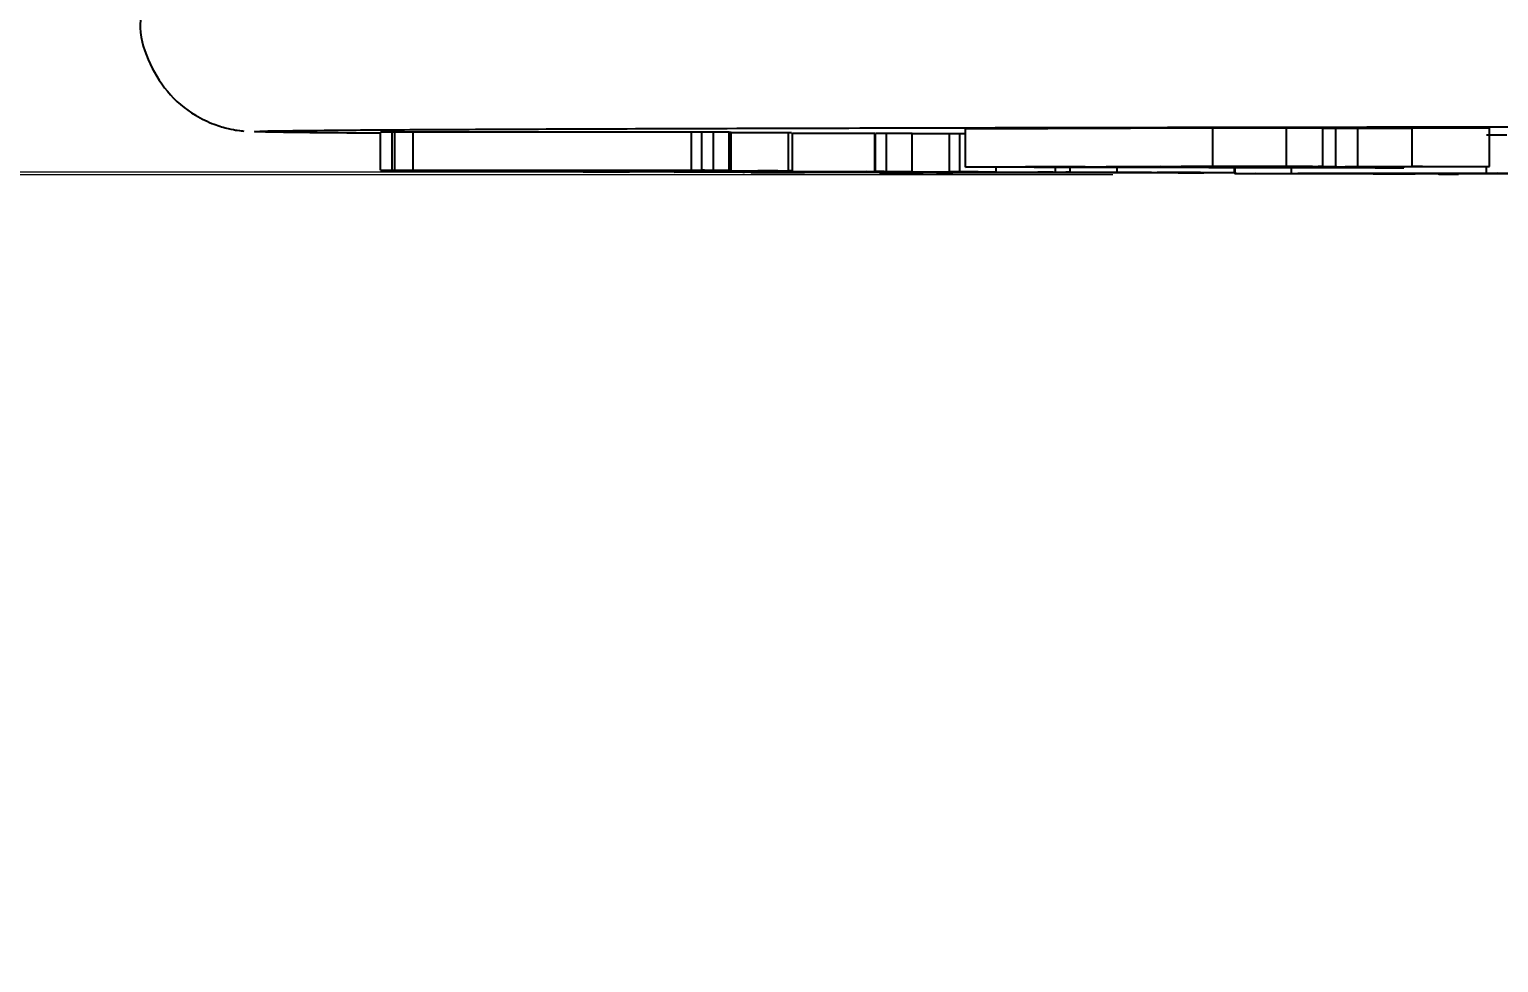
# Model space of a CAD drawing. Header units: millimetres. Extents: x 2642 to 4256, y 821 to 2003.
# Drawn here: x 3152.38 to 3190.94, y 1020.27 to 1044.77 of the extents above; entities that cross this region are included whole.
import ezdxf

# ---------------------------------------------------------------- set-up
doc = ezdxf.new("R2010")
doc.units = ezdxf.units.MM
doc.layers.add('AM_5', color=3, linetype='Continuous', lineweight=25)
doc.styles.add('SLDTEXTSTYLE1', font='txt.shx', dxfattribs={"width": 0.7, "bigfont": 'gbcbig.shx'})
doc.dimstyles.new('SLDDIMSTYLE12$0', dxfattribs={"dimtxt": 12, "dimasz": 10, "dimexe": 0, "dimexo": 0.0625, "dimgap": 0.875, "dimtad": 1, "dimdec": 1, "dimlfac": 1.8, "dimrnd": 1e-09, "dimzin": 12, "dimdsep": 46, "dimtxsty": 'SLDTEXTSTYLE1', "dimcen": 0.09, "dimdle": 8.16, "dimclrd": 3, "dimclre": 3, "dimadec": 0, "dimazin": 3, "dimtfac": 1, "dimtdec": 1, "dimtofl": 0, "dimtmove": 0, "dimatfit": 3, "dimfxl": 0, "dimfrac": 2, "dimtolj": 1, "dimlwd": 5, "dimlwe": 5, "dimarcsym": 0})

# ---------------------------------------------------------------- blocks, each defined once
blk = doc.blocks.new('*D16')
at = {"layer": 'AM_5', "color": 3, "lineweight": 5, "transparency": 16777216}
blk.add_line((3226.563, 1282.557), (3038.57, 1282.557), dxfattribs=at)
at = {"layer": 'AM_5', "color": 3, "linetype": 'Continuous', "lineweight": 5, "transparency": 16777216}
for p, q in [((3038.57, 1272.557), (3038.57, 1050.945)), ((3180.818, 1040.945), (3038.57, 1040.945))]:
    blk.add_line(p, q, dxfattribs=at)
at = {"layer": 'AM_5', "color": 3, "transparency": 16777216}
for points in [[(3036.903, 1272.557), (3040.236, 1272.557), (3038.57, 1282.557)], [(3036.903, 1050.945), (3040.236, 1050.945), (3038.57, 1040.945)]]:
    blk.add_solid(points, dxfattribs=at)
at = {"layer": 'Defpoints', "color": 0, "transparency": 16777216}
for p in [(3226.626, 1282.557), (3038.57, 1040.945), (3180.88, 1040.945)]:
    blk.add_point(p, dxfattribs=at)
at = {"layer": 'AM_5', "color": 0, "transparency": 16777216, "insert": (3031.695, 1108.227), "char_height": 12, "attachment_point": 5, "rotation": 90, "style": 'SLDTEXTSTYLE1'}
blk.add_mtext('\\A1;245', dxfattribs=at)
blk = doc.blocks.new('*D17')
at = {"layer": 'AM_5', "color": 3, "lineweight": 5, "transparency": 16777216}
blk.add_line((3179.795, 1041.017), (3038.748, 1041.017), dxfattribs=at)
at = {"layer": 'AM_5', "color": 3, "linetype": 'Continuous', "lineweight": 5, "transparency": 16777216}
for p, q in [((3038.748, 1031.017), (3038.748, 1005.861)), ((3162.538, 995.861), (3038.748, 995.861))]:
    blk.add_line(p, q, dxfattribs=at)
at = {"layer": 'AM_5', "color": 3, "transparency": 16777216}
for points in [[(3037.082, 1031.017), (3040.415, 1031.017), (3038.748, 1041.017)], [(3037.082, 1005.861), (3040.415, 1005.861), (3038.748, 995.861)]]:
    blk.add_solid(points, dxfattribs=at)
at = {"layer": 'Defpoints', "color": 0, "transparency": 16777216}
for p in [(3179.858, 1041.017), (3038.748, 995.861), (3162.6, 995.861)]:
    blk.add_point(p, dxfattribs=at)
at = {"layer": 'AM_5', "color": 0, "transparency": 16777216, "insert": (3031.873, 1018.439), "char_height": 12, "attachment_point": 5, "rotation": 90, "style": 'SLDTEXTSTYLE1'}
blk.add_mtext('\\A1;45', dxfattribs=at)

msp = doc.modelspace()

# ---------------------------------------------------------------- linework, layer by layer
at = {"color": 7, "linetype": 'Continuous', "lineweight": 25}
for p, q in [((3183.438, 1042.172), (3176.948, 1042.152)), ((3185.37, 1042.176), (3183.438, 1042.175)), ((3183.438, 1041.175), (3183.438, 1042.175)), ((3185.37, 1041.176), (3185.37, 1042.176)), ((3186.323, 1042.171), (3185.37, 1042.171)), ((3186.323, 1041.171), (3186.323, 1042.171)), ((3187.242, 1042.161), (3186.669, 1042.162)), ((3186.669, 1041.162), (3186.669, 1042.162)), ((3188.67, 1042.165), (3187.242, 1042.161)), ((3187.242, 1041.161), (3187.242, 1042.161)), ((3190.697, 1042.17), (3188.67, 1042.169)), ((3188.67, 1041.169), (3188.67, 1042.169)), ((3190.697, 1041.17), (3190.697, 1042.17)), ((3158.29, 1042.085), (3158.344, 1042.088)), ((3161.901, 1042.068), (3161.595, 1042.068)), ((3161.595, 1041.068), (3161.595, 1042.068)), ((3161.964, 1042.067), (3161.901, 1042.068)), ((3161.901, 1041.068), (3161.901, 1042.068)), ((3161.964, 1042.067), (3161.964, 1041.067)), ((3169.755, 1042.069), (3162.454, 1042.066)), ((3162.454, 1041.066), (3162.454, 1042.066)), ((3169.755, 1041.069), (3169.755, 1042.069)), ((3170.333, 1042.071), (3170.026, 1042.071)), ((3170.026, 1041.071), (3170.026, 1042.071)), ((3170.743, 1042.066), (3170.333, 1042.071)), ((3170.333, 1041.071), (3170.333, 1042.071)), ((3170.799, 1042.064), (3170.743, 1042.066)), ((3170.743, 1041.066), (3170.743, 1042.066)), ((3170.801, 1041.064), (3170.801, 1042.064)), ((3172.303, 1041.053), (3172.303, 1042.053)), ((3172.406, 1041.051), (3172.406, 1042.051)), ((3174.57, 1042.034), (3172.406, 1042.031)), ((3174.57, 1041.034), (3174.57, 1042.034)), ((3174.863, 1042.036), (3174.586, 1042.035)), ((3174.586, 1041.035), (3174.586, 1042.035)), ((3175.549, 1042.033), (3174.863, 1042.036)), ((3174.863, 1042.036), (3174.863, 1041.036)), ((3175.549, 1041.033), (3175.549, 1042.033)), ((3176.525, 1042.025), (3175.549, 1042.024)), ((3176.803, 1042.028), (3176.525, 1042.027)), ((3176.525, 1041.027), (3176.525, 1042.027)), ((3176.948, 1042.027), (3176.803, 1042.028)), ((3176.803, 1041.028), (3176.803, 1042.028)), ((3176.948, 1041.152), (3176.948, 1042.152)), ((3161.986, 1041.063), (3161.595, 1041.068)), ((3161.595, 1041.068), (3161.901, 1041.068)), ((3161.901, 1041.068), (3161.964, 1041.067)), ((3162.275, 1041.064), (3162.292, 1041.063)), ((3162.454, 1041.066), (3169.755, 1041.069)), ((3169.901, 1041.067), (3162.6, 1041.065)), ((3163.448, 1041.065), (3163.448, 1041.049)), ((3166.9, 1041.059), (3166.9, 1041.066)), ((3166.911, 1041.027), (3167.188, 1041.028)), ((3167.857, 1041.023), (3166.911, 1041.027)), ((3167.188, 1041.028), (3167.377, 1041.027)), ((3168.134, 1041.024), (3167.857, 1041.023)), ((3167.945, 1041.024), (3168.134, 1041.024)), ((3167.959, 1041.026), (3174.57, 1041.034)), ((3174.343, 1041.033), (3168.101, 1041.026)), ((3168.134, 1041.024), (3168.134, 1041.026)), ((3169.3, 1041.017), (3174.391, 1041.032)), ((3169.3, 1041.017), (3169.3, 1041.027)), ((3169.442, 1041.017), (3169.3, 1041.017)), ((3176.701, 1041.025), (3169.442, 1041.017)), ((3170.082, 1041.07), (3170.026, 1041.071)), ((3170.026, 1041.071), (3170.333, 1041.071)), ((3170.333, 1041.071), (3170.743, 1041.066)), ((3170.743, 1041.066), (3170.725, 1041.064)), ((3175.549, 1041.033), (3171.101, 1041.02)), ((3171.101, 1041.02), (3171.149, 1041.019)), ((3171.149, 1041.019), (3176.558, 1041.025)), ((3171.149, 1041.019), (3171.149, 1041.02)), ((3171.3, 1041.019), (3171.3, 1041.011)), ((3171.644, 1041.009), (3171.338, 1041.01)), ((3173.913, 1041.022), (3173.913, 1041.019)), ((3174.391, 1041.032), (3174.343, 1041.033)), ((3174.586, 1041.035), (3174.863, 1041.036)), ((3174.728, 1041.035), (3174.586, 1041.035)), ((3176.374, 1040.995), (3174.688, 1041)), ((3174.688, 1041), (3174.931, 1041)), ((3174.863, 1041.036), (3175.549, 1041.033)), ((3174.931, 1041), (3175.224, 1040.999)), ((3175.838, 1040.999), (3181.502, 1041.009)), ((3181.981, 1041.007), (3176.358, 1040.998)), ((3176.525, 1041.027), (3176.803, 1041.028)), ((3176.714, 1041.027), (3176.525, 1041.027)), ((3176.551, 1041.011), (3176.551, 1041.024)), ((3176.558, 1041.025), (3176.558, 1041.027)), ((3176.803, 1041.028), (3177.749, 1041.024)), ((3176.948, 1041.152), (3183.69, 1041.172)), ((3177.816, 1041.152), (3176.948, 1041.152)), ((3177.471, 1041.023), (3177.283, 1041.024)), ((3177.749, 1041.024), (3177.471, 1041.023)), ((3177.749, 1041.024), (3177.749, 1041.152)), ((3180.089, 1041.16), (3178.589, 1041.155)), ((3178.753, 1041.151), (3178.753, 1041.156)), ((3178.753, 1041.151), (3178.756, 1041.151)), ((3178.756, 1041.151), (3178.756, 1041.156)), ((3179.097, 1041.012), (3180.926, 1041.013)), ((3179.252, 1041.011), (3179.097, 1041.012)), ((3179.313, 1041.019), (3179.313, 1041.151)), ((3179.693, 1041.017), (3179.693, 1041.151)), ((3184.72, 1041.153), (3180.089, 1041.16)), ((3182.059, 1041.166), (3180.641, 1041.161)), ((3180.641, 1041.161), (3185.272, 1041.155)), ((3180.926, 1041.013), (3180.926, 1041.151)), ((3180.926, 1041.013), (3184.004, 1041.005)), ((3181.64, 1041.146), (3182.786, 1041.147)), ((3186.69, 1041.159), (3182.059, 1041.166)), ((3182.174, 1041.153), (3182.174, 1041.157)), ((3182.727, 1041.002), (3182.525, 1041.002)), ((3185.37, 1041.176), (3182.611, 1041.168)), ((3182.611, 1041.168), (3186.269, 1041.162)), ((3184.004, 1041.005), (3182.727, 1041.002)), ((3182.735, 1041.151), (3182.735, 1041.156)), ((3182.786, 1041.147), (3182.786, 1041.156)), ((3182.786, 1041.147), (3184.72, 1041.153)), ((3190.697, 1041.17), (3183.127, 1041.146)), ((3183.438, 1041.175), (3185.37, 1041.176)), ((3183.69, 1041.172), (3183.438, 1041.175)), ((3184.004, 1041.005), (3184.004, 1041.149)), ((3184.018, 1041.149), (3184.018, 1040.981)), ((3184.638, 1041.171), (3184.638, 1041.174)), ((3184.638, 1041.171), (3186.323, 1041.171)), ((3185.272, 1041.161), (3185.272, 1041.155)), ((3185.272, 1041.155), (3186.69, 1041.159)), ((3185.499, 1041.154), (3185.499, 1040.988)), ((3186.669, 1041.162), (3187.242, 1041.161)), ((3187.242, 1041.161), (3188.937, 1041.166)), ((3188.449, 1041.132), (3188.218, 1041.131)), ((3188.449, 1041.132), (3188.449, 1041.163)), ((3188.67, 1041.169), (3190.697, 1041.17)), ((3188.937, 1041.166), (3188.67, 1041.169)), ((3190.623, 1040.992), (3190.623, 1041.17)), ((3176.325, 1040.996), (3176.616, 1040.996)), ((3176.616, 1040.996), (3176.374, 1040.995)), ((3176.616, 1040.996), (3176.616, 1040.998)), ((3187.646, 1040.972), (3187.827, 1040.973)), ((3189.704, 1040.969), (3187.646, 1040.972)), ((3187.827, 1040.973), (3188.126, 1040.972)), ((3188.752, 1040.973), (3193.027, 1040.986)), ((3191.41, 1040.978), (3189.438, 1040.972)), ((3189.584, 1040.97), (3189.584, 1040.972)), ((3189.584, 1040.97), (3189.885, 1040.97)), ((3189.885, 1040.97), (3189.704, 1040.969)), ((3189.885, 1040.97), (3189.885, 1040.973))]:
    msp.add_line(p, q, dxfattribs=at)
for points, knots in [([(3155.311, 1045.083), (3155.304, 1045.031), (3155.255, 1044.657), (3155.471, 1043.955), (3155.958, 1043.106), (3156.614, 1042.557), (3157.201, 1042.275), (3157.613, 1042.156), (3157.897, 1042.107), (3157.968, 1042.101), (3158.01, 1042.097)], [0, 0, 0, 0, 0.030661, 0.221524, 0.412563, 0.604262, 0.714262, 0.802035, 0.882755, 1, 1, 1, 1]), ([(3158.344, 1042.088), (3158.392, 1042.091), (3158.498, 1042.099), (3159.368, 1042.112), (3160.849, 1042.126), (3163.024, 1042.139), (3165.855, 1042.153), (3169.369, 1042.165), (3173.523, 1042.178), (3178.266, 1042.189), (3183.528, 1042.199), (3189.219, 1042.208), (3195.242, 1042.215), (3201.465, 1042.221), (3207.831, 1042.226), (3214.183, 1042.229), (3220.522, 1042.231), (3226.789, 1042.232), (3233.057, 1042.231), (3239.395, 1042.229), (3245.748, 1042.226), (3252.114, 1042.221), (3258.337, 1042.215), (3264.36, 1042.208), (3270.051, 1042.199), (3275.313, 1042.189), (3280.056, 1042.178), (3284.21, 1042.165), (3287.724, 1042.153), (3290.555, 1042.139), (3292.73, 1042.126), (3294.211, 1042.112), (3295.083, 1042.099), (3295.189, 1042.091), (3295.237, 1042.088)], [0, 0, 0, 0, 0.023828, 0.053273, 0.084485, 0.115699, 0.147957, 0.180726, 0.213842, 0.247136, 0.28043, 0.313546, 0.346314, 0.378573, 0.409785, 0.440999, 0.470442, 0.499888, 0.529332, 0.558778, 0.58999, 0.621203, 0.653462, 0.68623, 0.719347, 0.752641, 0.785934, 0.819051, 0.851819, 0.884078, 0.915289, 0.946503, 0.975948, 1, 1, 1, 1]), ([(3186.669, 1042.162), (3186.635, 1042.162), (3186.573, 1042.164), (3186.447, 1042.165), (3186.362, 1042.166), (3186.323, 1042.167)], [0, 0, 0, 0, 0.408182, 0.725272, 1, 1, 1, 1]), ([(3161.595, 1042.041), (3161.375, 1042.042), (3160.421, 1042.048), (3159.391, 1042.058), (3158.448, 1042.072), (3158.342, 1042.081), (3158.29, 1042.085)], [0, 0, 0, 0, 0.093549, 0.407564, 0.703776, 1, 1, 1, 1]), ([(3162.454, 1042.066), (3162.385, 1042.066), (3162.285, 1042.066), (3162.155, 1042.066), (3162.072, 1042.066), (3162.002, 1042.067), (3161.979, 1042.067), (3161.964, 1042.067)], [0, 0, 0, 0, 0.282258, 0.415886, 0.550305, 0.716557, 1, 1, 1, 1]), ([(3170.083, 1042.07), (3170.085, 1042.07), (3170.089, 1042.07), (3170.043, 1042.069), (3169.952, 1042.069), (3169.848, 1042.069), (3169.775, 1042.069), (3169.755, 1042.069)], [0, 0, 0, 0, 0.132695, 0.344902, 0.557282, 0.875523, 1, 1, 1, 1]), ([(3172.303, 1042.053), (3172.173, 1042.054), (3171.929, 1042.055), (3171.327, 1042.056), (3170.928, 1042.056), (3170.801, 1042.056)], [0, 0, 0, 0, 0.4404149, 0.8228014, 1, 1, 1, 1]), ([(3172.386, 1042.051), (3172.38, 1042.052), (3172.374, 1042.052), (3172.313, 1042.053), (3172.303, 1042.053)], [0, 0, 0, 0, 0.830719, 1, 1, 1, 1]), ([(3191.151, 1041.991), (3191.136, 1041.991), (3191.04, 1041.991), (3190.814, 1041.992), (3190.623, 1041.992)], [0, 0, 0, 0, 0.156668, 1, 1, 1, 1]), ([(3161.964, 1041.067), (3161.983, 1041.067), (3162.009, 1041.067), (3162.103, 1041.066), (3162.199, 1041.066), (3162.319, 1041.066), (3162.408, 1041.066), (3162.454, 1041.066)], [0, 0, 0, 0, 0.35696, 0.506296, 0.628832, 0.807113, 1, 1, 1, 1]), ([(3167.175, 1041.057), (3166.508, 1041.057), (3165.445, 1041.057), (3164.052, 1041.057), (3163.118, 1041.058), (3162.406, 1041.06), (3162.107, 1041.062), (3162.005, 1041.063), (3161.986, 1041.063)], [0, 0, 0, 0, 0.298114, 0.474394, 0.620068, 0.765882, 0.956507, 1, 1, 1, 1]), ([(3162.6, 1041.065), (3162.55, 1041.065), (3162.462, 1041.064), (3162.36, 1041.064), (3162.297, 1041.064), (3162.288, 1041.064), (3162.284, 1041.064)], [0, 0, 0, 0, 0.290202, 0.50382, 0.763034, 1, 1, 1, 1]), ([(3162.292, 1041.063), (3162.386, 1041.062), (3162.566, 1041.061), (3163.243, 1041.06), (3164.258, 1041.059), (3165.527, 1041.059), (3166.462, 1041.059), (3166.9, 1041.059)], [0, 0, 0, 0, 0.179595, 0.343759, 0.495827, 0.763697, 1, 1, 1, 1]), ([(3163.478, 1041.049), (3163.47, 1041.049), (3163.429, 1041.05), (3163.723, 1041.051), (3164.406, 1041.053), (3165.624, 1041.055), (3166.622, 1041.056), (3167.113, 1041.056)], [0, 0, 0, 0, 0.036608, 0.183936, 0.408772, 0.708665, 1, 1, 1, 1]), ([(3168.776, 1041.044), (3168.121, 1041.044), (3167.007, 1041.043), (3165.507, 1041.044), (3164.519, 1041.044), (3163.844, 1041.046), (3163.642, 1041.047), (3163.538, 1041.047)], [0, 0, 0, 0, 0.3332849, 0.5666872, 0.7350111, 0.8630417, 1, 1, 1, 1]), ([(3163.839, 1041.048), (3163.808, 1041.048), (3163.748, 1041.049), (3163.94, 1041.05), (3164.399, 1041.051), (3165.544, 1041.053), (3166.647, 1041.054), (3167.397, 1041.054)], [0, 0, 0, 0, 0.098439, 0.192959, 0.327087, 0.54288, 1, 1, 1, 1]), ([(3168.493, 1041.046), (3167.847, 1041.046), (3166.856, 1041.045), (3165.569, 1041.045), (3164.788, 1041.045), (3164.255, 1041.046), (3163.96, 1041.047), (3163.87, 1041.047), (3163.839, 1041.048)], [0, 0, 0, 0, 0.386905, 0.5938453, 0.741486, 0.8425466, 0.9443486, 1, 1, 1, 1]), ([(3166.9, 1041.059), (3167.56, 1041.059), (3168.514, 1041.06), (3169.6, 1041.061), (3170.183, 1041.062), (3170.348, 1041.063), (3170.43, 1041.064)], [0, 0, 0, 0, 0.452303, 0.653993, 0.826668, 1, 1, 1, 1]), ([(3167.113, 1041.056), (3167.77, 1041.056), (3168.889, 1041.057), (3170.369, 1041.057), (3171.34, 1041.056), (3171.996, 1041.055), (3172.197, 1041.053), (3172.303, 1041.053)], [0, 0, 0, 0, 0.335879, 0.572344, 0.731569, 0.859032, 1, 1, 1, 1]), ([(3170.716, 1041.063), (3170.6, 1041.062), (3170.367, 1041.061), (3169.535, 1041.059), (3168.423, 1041.058), (3167.572, 1041.057), (3167.175, 1041.057)], [0, 0, 0, 0, 0.221306, 0.442951, 0.740483, 1, 1, 1, 1]), ([(3167.377, 1041.027), (3167.419, 1041.027), (3167.478, 1041.026), (3167.604, 1041.026), (3167.718, 1041.026), (3167.841, 1041.026), (3167.92, 1041.026), (3167.959, 1041.026)], [0, 0, 0, 0, 0.3461, 0.493467, 0.642693, 0.820568, 1, 1, 1, 1]), ([(3167.397, 1041.054), (3168.045, 1041.054), (3169.04, 1041.055), (3170.33, 1041.055), (3171.094, 1041.055), (3171.602, 1041.054), (3171.852, 1041.053), (3171.93, 1041.053), (3171.952, 1041.053)], [0, 0, 0, 0, 0.397346, 0.609831, 0.759517, 0.858592, 0.95839, 1, 1, 1, 1]), ([(3168.101, 1041.026), (3168.055, 1041.026), (3167.976, 1041.026), (3167.899, 1041.025), (3167.867, 1041.025), (3167.879, 1041.025), (3167.924, 1041.025), (3167.945, 1041.024)], [0, 0, 0, 0, 0.227355, 0.388209, 0.549679, 0.776891, 1, 1, 1, 1]), ([(3171.952, 1041.053), (3171.988, 1041.052), (3172.056, 1041.052), (3171.953, 1041.051), (3171.655, 1041.05), (3170.688, 1041.048), (3169.535, 1041.047), (3168.621, 1041.046), (3168.493, 1041.046)], [0, 0, 0, 0, 0.099013, 0.188639, 0.277978, 0.435263, 0.920804, 1, 1, 1, 1]), ([(3172.303, 1041.053), (3172.359, 1041.052), (3172.471, 1041.051), (3172.192, 1041.049), (3171.431, 1041.047), (3170.254, 1041.045), (3169.233, 1041.044), (3168.776, 1041.044)], [0, 0, 0, 0, 0.14267, 0.2869, 0.459199, 0.757548, 1, 1, 1, 1]), ([(3169.755, 1041.069), (3169.827, 1041.069), (3169.931, 1041.069), (3170.037, 1041.069), (3170.089, 1041.07), (3170.102, 1041.07), (3170.089, 1041.07), (3170.082, 1041.07)], [0, 0, 0, 0, 0.3039299, 0.4394116, 0.5752405, 0.7665382, 1, 1, 1, 1]), ([(3170.437, 1041.066), (3170.418, 1041.066), (3170.381, 1041.067), (3170.286, 1041.067), (3170.167, 1041.067), (3170.072, 1041.067), (3169.981, 1041.067), (3169.925, 1041.067), (3169.901, 1041.067)], [0, 0, 0, 0, 0.2921955, 0.5874478, 0.7122589, 0.8180509, 0.9240716, 1, 1, 1, 1]), ([(3170.455, 1041.065), (3170.465, 1041.065), (3170.484, 1041.065), (3170.452, 1041.066), (3170.437, 1041.066)], [0, 0, 0, 0, 0.508302, 1, 1, 1, 1]), ([(3171.332, 1041.011), (3171.326, 1041.011), (3171.302, 1041.013), (3171.708, 1041.015), (3172.581, 1041.017), (3173.46, 1041.019), (3173.913, 1041.019)], [0, 0, 0, 0, 0.075612, 0.323708, 0.651392, 1, 1, 1, 1]), ([(3177.088, 1041.009), (3176.505, 1041.008), (3175.513, 1041.007), (3174.029, 1041.006), (3172.958, 1041.006), (3172.149, 1041.007), (3171.815, 1041.008), (3171.644, 1041.009)], [0, 0, 0, 0, 0.333528, 0.567546, 0.735799, 0.864912, 1, 1, 1, 1]), ([(3171.906, 1041.009), (3171.83, 1041.009), (3171.683, 1041.01), (3171.707, 1041.011), (3171.978, 1041.013), (3172.85, 1041.015), (3173.806, 1041.017), (3174.451, 1041.017)], [0, 0, 0, 0, 0.098651, 0.191047, 0.328598, 0.547094, 1, 1, 1, 1]), ([(3176.551, 1041.011), (3175.981, 1041.01), (3175.107, 1041.009), (3173.9, 1041.008), (3173.104, 1041.008), (3172.507, 1041.008), (3172.121, 1041.008), (3171.962, 1041.009), (3171.906, 1041.009)], [0, 0, 0, 0, 0.386956, 0.593793, 0.740338, 0.842099, 0.944778, 1, 1, 1, 1]), ([(3173.913, 1041.019), (3174.499, 1041.02), (3175.499, 1041.021), (3176.969, 1041.022), (3178.015, 1041.021), (3178.804, 1041.021), (3179.138, 1041.02), (3179.313, 1041.019)], [0, 0, 0, 0, 0.336368, 0.574645, 0.731944, 0.859761, 1, 1, 1, 1]), ([(3174.451, 1041.017), (3175.024, 1041.018), (3175.9, 1041.019), (3177.13, 1041.02), (3177.919, 1041.02), (3178.499, 1041.02), (3178.833, 1041.019), (3178.969, 1041.019), (3179.007, 1041.019)], [0, 0, 0, 0, 0.397528, 0.607391, 0.759995, 0.859904, 0.960457, 1, 1, 1, 1]), ([(3174.57, 1041.034), (3174.62, 1041.034), (3174.702, 1041.034), (3174.784, 1041.034), (3174.817, 1041.034), (3174.808, 1041.034), (3174.761, 1041.035), (3174.728, 1041.035)], [0, 0, 0, 0, 0.239307, 0.388341, 0.538232, 0.677649, 1, 1, 1, 1]), ([(3175.224, 1040.999), (3175.281, 1040.999), (3175.363, 1040.999), (3175.514, 1040.999), (3175.639, 1040.999), (3175.749, 1040.999), (3175.814, 1040.999), (3175.838, 1040.999)], [0, 0, 0, 0, 0.362826, 0.512382, 0.662913, 0.871019, 1, 1, 1, 1]), ([(3179.007, 1041.019), (3179.087, 1041.018), (3179.241, 1041.018), (3179.276, 1041.017), (3179.13, 1041.016), (3178.416, 1041.013), (3177.448, 1041.012), (3176.648, 1041.011), (3176.551, 1041.011)], [0, 0, 0, 0, 0.099186, 0.189605, 0.279846, 0.434014, 0.930829, 1, 1, 1, 1]), ([(3176.558, 1041.025), (3176.608, 1041.025), (3176.69, 1041.025), (3176.773, 1041.026), (3176.805, 1041.026), (3176.796, 1041.026), (3176.748, 1041.026), (3176.714, 1041.027)], [0, 0, 0, 0, 0.239079, 0.388006, 0.537788, 0.677074, 1, 1, 1, 1]), ([(3177.283, 1041.024), (3177.249, 1041.024), (3177.19, 1041.024), (3177.061, 1041.025), (3176.941, 1041.025), (3176.818, 1041.025), (3176.742, 1041.025), (3176.701, 1041.025)], [0, 0, 0, 0, 0.282446, 0.488833, 0.649378, 0.810868, 1, 1, 1, 1]), ([(3179.656, 1041.016), (3179.554, 1041.015), (3179.28, 1041.013), (3178.351, 1041.011), (3177.481, 1041.009), (3177.088, 1041.009)], [0, 0, 0, 0, 0.242788, 0.658331, 1, 1, 1, 1]), ([(3178.589, 1041.155), (3178.498, 1041.155), (3178.315, 1041.154), (3178.041, 1041.153), (3177.898, 1041.152), (3177.816, 1041.152)], [0, 0, 0, 0, 0.297154, 0.594531, 1, 1, 1, 1]), ([(3182.002, 1041.15), (3181.706, 1041.15), (3181.114, 1041.151), (3180.021, 1041.151), (3179.234, 1041.151), (3178.753, 1041.151)], [0, 0, 0, 0, 0.280043, 0.559301, 1, 1, 1, 1]), ([(3178.756, 1041.151), (3179.066, 1041.152), (3179.686, 1041.152), (3180.543, 1041.153), (3181.225, 1041.153), (3181.742, 1041.153), (3182.025, 1041.153), (3182.157, 1041.153), (3182.174, 1041.153)], [0, 0, 0, 0, 0.277873, 0.555831, 0.757162, 0.870741, 0.982618, 1, 1, 1, 1]), ([(3181.615, 1041.01), (3181.477, 1041.011), (3181.269, 1041.011), (3180.913, 1041.012), (3180.42, 1041.012), (3179.872, 1041.011), (3179.423, 1041.011), (3179.252, 1041.011)], [0, 0, 0, 0, 0.240793, 0.359777, 0.461711, 0.794413, 1, 1, 1, 1]), ([(3179.313, 1041.019), (3179.459, 1041.019), (3179.68, 1041.018), (3179.658, 1041.017), (3179.65, 1041.017)], [0, 0, 0, 0, 0.659487, 1, 1, 1, 1]), ([(3181.502, 1041.009), (3181.54, 1041.009), (3181.642, 1041.009), (3181.752, 1041.009), (3181.817, 1041.009), (3181.832, 1041.01), (3181.835, 1041.01), (3181.817, 1041.01), (3181.741, 1041.01), (3181.665, 1041.01), (3181.615, 1041.01)], [0, 0, 0, 0, 0.166709, 0.438609, 0.487323, 0.517206, 0.541802, 0.578816, 0.723084, 1, 1, 1, 1]), ([(3188.218, 1041.131), (3187.962, 1041.133), (3187.342, 1041.136), (3185.083, 1041.141), (3182.963, 1041.144), (3181.64, 1041.146)], [0, 0, 0, 0, 0.209452, 0.506883, 1, 1, 1, 1]), ([(3182.813, 1041.007), (3182.785, 1041.007), (3182.699, 1041.007), (3182.581, 1041.008), (3182.479, 1041.008), (3182.424, 1041.008), (3182.394, 1041.008), (3182.319, 1041.008), (3182.179, 1041.008), (3182.056, 1041.008), (3181.981, 1041.007)], [0, 0, 0, 0, 0.124093, 0.372351, 0.496838, 0.517541, 0.538485, 0.574939, 0.740211, 1, 1, 1, 1]), ([(3182.811, 1041.15), (3182.794, 1041.15), (3182.758, 1041.15), (3182.633, 1041.15), (3182.453, 1041.15), (3182.227, 1041.15), (3182.077, 1041.15), (3182.002, 1041.15)], [0, 0, 0, 0, 0.0876057, 0.1756397, 0.4450626, 0.7212942, 1, 1, 1, 1]), ([(3182.174, 1041.153), (3182.324, 1041.153), (3182.578, 1041.152), (3182.739, 1041.151), (3182.811, 1041.151), (3182.848, 1041.15), (3182.822, 1041.15), (3182.811, 1041.15)], [0, 0, 0, 0, 0.407699, 0.690083, 0.843754, 0.934161, 1, 1, 1, 1]), ([(3182.525, 1041.002), (3182.708, 1041.003), (3182.967, 1041.004), (3183.137, 1041.005), (3183.186, 1041.005)], [0, 0, 0, 0, 0.710757, 1, 1, 1, 1]), ([(3183.193, 1041.005), (3183.196, 1041.005), (3183.21, 1041.006), (3183.089, 1041.006), (3182.922, 1041.007), (3182.813, 1041.007)], [0, 0, 0, 0, 0.096311, 0.412079, 1, 1, 1, 1]), ([(3183.127, 1041.146), (3183.678, 1041.146), (3184.697, 1041.144), (3186.066, 1041.142), (3187.485, 1041.138), (3188.174, 1041.135), (3188.41, 1041.132), (3188.449, 1041.132)], [0, 0, 0, 0, 0.221372, 0.409276, 0.596404, 0.933221, 1, 1, 1, 1]), ([(3186.269, 1041.162), (3186.076, 1041.164), (3185.771, 1041.166), (3185.25, 1041.169), (3184.843, 1041.17), (3184.638, 1041.171)], [0, 0, 0, 0, 0.46227, 0.729265, 1, 1, 1, 1]), ([(3186.323, 1041.171), (3186.267, 1041.171), (3186.177, 1041.17), (3186.229, 1041.168), (3186.279, 1041.167), (3186.305, 1041.167)], [0, 0, 0, 0, 0.451045, 0.724772, 1, 1, 1, 1]), ([(3186.305, 1041.167), (3186.363, 1041.166), (3186.467, 1041.165), (3186.59, 1041.163), (3186.643, 1041.162), (3186.669, 1041.162)], [0, 0, 0, 0, 0.39149, 0.695584, 1, 1, 1, 1]), ([(3176.358, 1040.998), (3176.311, 1040.998), (3176.236, 1040.998), (3176.193, 1040.997), (3176.197, 1040.997), (3176.245, 1040.997), (3176.302, 1040.997), (3176.325, 1040.996)], [0, 0, 0, 0, 0.266956, 0.429529, 0.591357, 0.826533, 1, 1, 1, 1]), ([(3184.817, 1040.977), (3184.625, 1040.977), (3184.246, 1040.978), (3183.987, 1040.98), (3184.022, 1040.983), (3184.527, 1040.986), (3185.17, 1040.988), (3185.499, 1040.988)], [0, 0, 0, 0, 0.136914, 0.269244, 0.466964, 0.727179, 1, 1, 1, 1]), ([(3185.015, 1040.977), (3184.897, 1040.978), (3184.666, 1040.978), (3184.516, 1040.979), (3184.565, 1040.981), (3185.079, 1040.984), (3185.787, 1040.986), (3186.258, 1040.987)], [0, 0, 0, 0, 0.0990027, 0.1927602, 0.3351777, 0.5578285, 1, 1, 1, 1]), ([(3189.976, 1040.981), (3189.521, 1040.979), (3188.752, 1040.978), (3187.424, 1040.976), (3186.37, 1040.976), (3185.485, 1040.976), (3185.043, 1040.977), (3184.817, 1040.977)], [0, 0, 0, 0, 0.335274, 0.565807, 0.736276, 0.864906, 1, 1, 1, 1]), ([(3189.217, 1040.982), (3188.778, 1040.981), (3188.106, 1040.979), (3187.091, 1040.977), (3186.351, 1040.977), (3185.766, 1040.977), (3185.329, 1040.977), (3185.112, 1040.977), (3185.015, 1040.977)], [0, 0, 0, 0, 0.388784, 0.594507, 0.742724, 0.84452, 0.93111, 1, 1, 1, 1]), ([(3185.499, 1040.988), (3185.957, 1040.99), (3186.734, 1040.991), (3188.052, 1040.993), (3189.079, 1040.993), (3189.942, 1040.993), (3190.389, 1040.992), (3190.623, 1040.992)], [0, 0, 0, 0, 0.337884, 0.573603, 0.730566, 0.85906, 1, 1, 1, 1]), ([(3186.258, 1040.987), (3186.701, 1040.988), (3187.371, 1040.99), (3188.422, 1040.991), (3189.15, 1040.992), (3189.746, 1040.992), (3190.143, 1040.992), (3190.333, 1040.991), (3190.392, 1040.991)], [0, 0, 0, 0, 0.39949, 0.604579, 0.758371, 0.856867, 0.955984, 1, 1, 1, 1]), ([(3188.126, 1040.972), (3188.197, 1040.972), (3188.297, 1040.972), (3188.446, 1040.972), (3188.554, 1040.972), (3188.664, 1040.972), (3188.721, 1040.972), (3188.752, 1040.973)], [0, 0, 0, 0, 0.3451215, 0.47825, 0.6125433, 0.7923859, 1, 1, 1, 1]), ([(3190.392, 1040.991), (3190.514, 1040.991), (3190.745, 1040.991), (3190.921, 1040.99), (3190.947, 1040.988), (3190.599, 1040.986), (3189.911, 1040.984), (3189.31, 1040.982), (3189.217, 1040.982)], [0, 0, 0, 0, 0.099608, 0.189208, 0.278687, 0.431625, 0.91232, 1, 1, 1, 1]), ([(3189.438, 1040.972), (3189.409, 1040.971), (3189.361, 1040.971), (3189.344, 1040.971), (3189.383, 1040.971), (3189.464, 1040.97), (3189.548, 1040.97), (3189.584, 1040.97)], [0, 0, 0, 0, 0.2392653, 0.3980718, 0.5583573, 0.8110269, 1, 1, 1, 1]), ([(3191.402, 1040.987), (3191.243, 1040.985), (3190.949, 1040.983), (3190.282, 1040.981), (3189.976, 1040.981)], [0, 0, 0, 0, 0.541529, 1, 1, 1, 1]), ([(3190.623, 1040.992), (3190.822, 1040.991), (3191.223, 1040.991), (3191.476, 1040.989), (3191.435, 1040.988), (3191.419, 1040.988)], [0, 0, 0, 0, 0.3813, 0.766294, 1, 1, 1, 1])]:
    msp.add_open_spline(points, degree=3, knots=knots, dxfattribs=at)

# ---------------------------------------------------------------- dimensions: what is measured, and where the dimension line sits
at = {"layer": 'AM_5'}
dim = msp.add_linear_dim(base=(3038.57, 1040.945), p1=(3226.626, 1282.557), p2=(3180.88, 1040.945), angle=90, text='245', dimstyle='SLDDIMSTYLE12$0', override={"dimlfac": 1}, dxfattribs=at)
dim.commit()
dim.dimension.update_dxf_attribs({"geometry": '*D16', "text_midpoint": (3038.57, 1108.227), "dimtype": 160})
dim = msp.add_linear_dim(base=(3038.748, 995.861), p1=(3179.858, 1041.017), p2=(3162.6, 995.861), angle=90, text='45', dimstyle='SLDDIMSTYLE12$0', override={"dimlfac": 1, "dimpost": ''}, dxfattribs=at)
dim.commit()
dim.dimension.update_dxf_attribs({"geometry": '*D17', "text_midpoint": (3031.873, 1018.439)})

doc.saveas('drawing.dxf')
